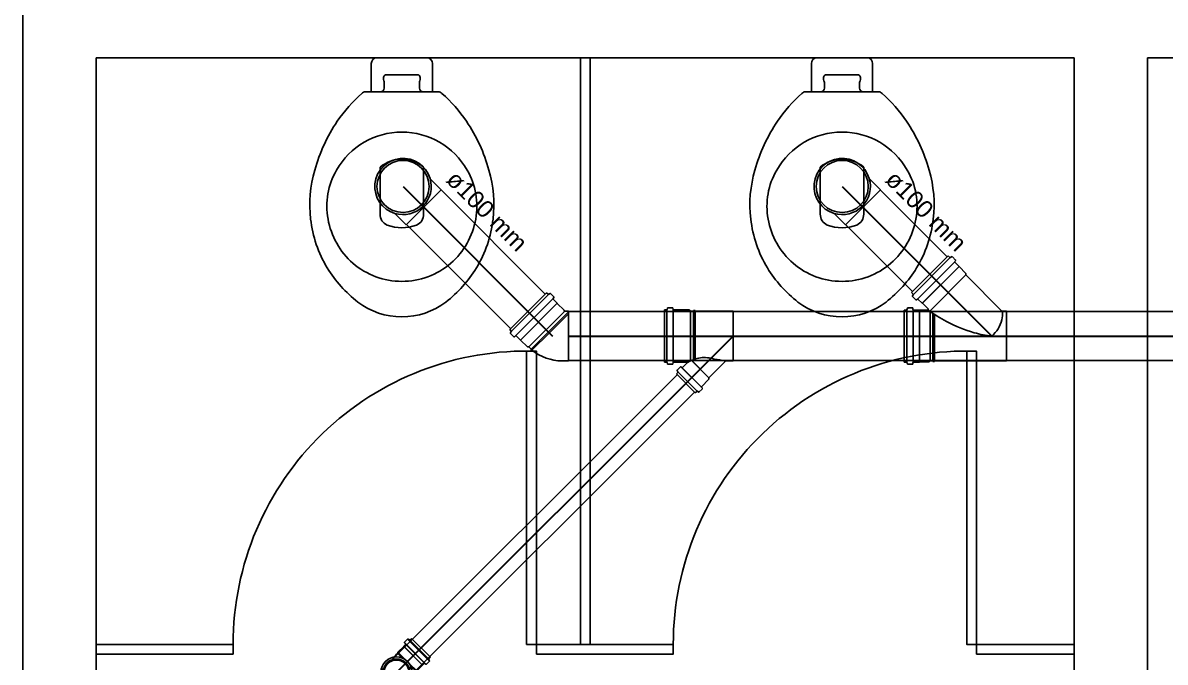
# Model space of a CAD drawing. Header units: millimetres. Extents: x 1111 to 1959, y -391 to -319.
# Drawn here: x 1406.612 to 1410.291, y -380.161 to -378.102 of the extents above; entities that cross this region are included whole.
import ezdxf

# ---------------------------------------------------------------- set-up
doc = ezdxf.new("R2010")
doc.units = ezdxf.units.MM
for name, color, linetype in [('ARQ-ALVENARIA', 4, 'Continuous'), ('ARQ-PENA-01', 1, 'Continuous'), ('CONEXAO_ESGOTO', 6, 'Continuous'), ('TigreCad', 2, 'Continuous'), ('Tinterno', 9, 'Continuous')]:
    doc.layers.add(name, color=color, linetype=linetype)
doc.layers.add('TQ-Textos tubo', color=7, linetype='Continuous', lineweight=20)
doc.layers.add('TQ-Tubos detalhe', color=1, linetype='Continuous', lineweight=30)
doc.styles.add('ARIAL', font='arial.ttf', dxfattribs={"height": 2})

# ---------------------------------------------------------------- blocks, each defined once
blk = doc.blocks.new('01')
at = {"layer": 'ARQ-ALVENARIA', "color": 8}
for p, q in [((1144.523958167802, -331.311295228205), (1144.523958167803, -328.4612952282054)), ((1144.673958167802, -331.1612952282052), (1144.673958167802, -328.6112952282052)), ((1144.673958167802, -328.6112952282052), (1146.673958167802, -328.6112952282052)), ((1146.673958167802, -330.3612952282052), (1146.673958167802, -328.6112952282052)), ((1146.823958167802, -330.1112952282052), (1146.823958167802, -328.6112952282052)), ((1146.823958167802, -328.6112952282052), (1148.523958167802, -328.6112952282052)), ((1145.236458167802, -328.6812952282413), (1145.361458167802, -328.6812952281249)), ((1146.136458167801, -328.6812952282413), (1146.261458167802, -328.6812952281249))]:
    blk.add_line(p, q, dxfattribs=at)
for points in [[(1145.2169581674, -328.6842952282092, 0.0593678415340813), (1145.166958168517, -328.741295228239, 0.0826538236875685), (1145.120958168428, -328.8412952282739, 0.1042549145190287), (1145.112458167966, -328.9412952283088, 0.1077078481063887), (1145.146458167951, -329.0412952282857, 0.0881870114991717), (1145.208958167951, -329.1112952282343, 0.1634258918092741), (1145.298958167802, -329.1412952282041, 0.1634258918092741), (1145.388958167653, -329.1112952281179, 0.0881870114991717), (1145.451458167653, -329.0412952281109, 0.1077078481063887), (1145.485458167638, -328.941295228076, 0.1042549145190287), (1145.476958167176, -328.8412952280993, 0.0826538236875685), (1145.430958167087, -328.7412952281226, 0.0593678415340813), (1145.380958168204, -328.684295228151, 0.2077058873891771), (1145.373448606949, -328.6812952281249), (1145.368257867541, -328.6812952281249), (1145.361458167802, -328.6812952281249), (1145.361458167802, -328.623295228164, 0.4020926525523108), (1145.350458167861, -328.6112952281761), (1145.350458167861, -328.6112952281761), (1145.247458167742, -328.6112952282343, 0.4020926525523108), (1145.236458167802, -328.6232952282222), (1145.236458167802, -328.6812952282413), (1145.229658468063, -328.6812952282413), (1145.224467728655, -328.6812952282413, 0.2077058873891771)], [(1146.116958167399, -328.6842952282092, 0.0593678415340813), (1146.066958168517, -328.741295228239, 0.0826538236875685), (1146.020958168427, -328.8412952282739, 0.1042549145190287), (1146.012458167965, -328.9412952283088, 0.1077078481063887), (1146.046458167951, -329.0412952282857, 0.0881870114991717), (1146.108958167951, -329.1112952282343, 0.1634258918092741), (1146.198958167802, -329.1412952282041, 0.1634258918092741), (1146.288958167652, -329.1112952281179, 0.0881870114991717), (1146.351458167653, -329.0412952281109, 0.1077078481063887), (1146.385458167638, -328.941295228076, 0.1042549145190287), (1146.376958167176, -328.8412952280993, 0.0826538236875685), (1146.330958167086, -328.7412952281226, 0.0593678415340813), (1146.280958168204, -328.684295228151, 0.2077058873891771), (1146.273448606948, -328.6812952281249), (1146.26825786754, -328.6812952281249), (1146.261458167802, -328.6812952281249), (1146.261458167802, -328.623295228164, 0.4020926525523108), (1146.250458167861, -328.6112952281761), (1146.250458167861, -328.6112952281761), (1146.147458167742, -328.6112952282343, 0.4020926525523108), (1146.136458167801, -328.6232952282222), (1146.136458167801, -328.6812952282413), (1146.129658468063, -328.6812952282413), (1146.124467728655, -328.6812952282413, 0.2077058873891771)], [(1145.298958167802, -328.763295228178, -0.2683952155649938), (1145.432458168264, -328.8412952280993, -0.1796744876742422), (1145.449958168338, -328.941295228076, -0.1707066368551092), (1145.398958167429, -329.0317952281254, -0.1795609656642358), (1145.298958167802, -329.0687952281948, -0.1795609656642358), (1145.198958168174, -329.0317952282418, -0.1707066368551092), (1145.147958167265, -328.9412952282506, -0.1796744876742422), (1145.16545816734, -328.8412952282739, -0.2683952155649938)], [(1146.198958167802, -328.763295228178, -0.2683952155649938), (1146.332458168263, -328.8412952280993, -0.1796744876742422), (1146.349958168338, -328.941295228076, -0.1707066368551092), (1146.298958167429, -329.0317952281254, -0.1795609656642358), (1146.198958167802, -329.0687952281948, -0.1795609656642358), (1146.098958168174, -329.0317952282418, -0.1707066368551092), (1146.047958167265, -328.9412952282506, -0.1796744876742422), (1146.065458167339, -328.8412952282739, -0.2683952155649938)], [(1145.268958168472, -328.953795228204, 0.1833333333333331), (1145.328958167131, -328.9537952281459, 0.3027756377319948), (1145.343458168577, -328.9312952281832), (1145.343458168577, -328.8352952281635, 0.3707865168539322), (1145.25445816889, -328.8352952282218), (1145.25445816889, -328.9312952282413, 0.3027756377319948)], [(1146.168958168472, -328.953795228204, 0.1833333333333331), (1146.228958167131, -328.9537952281459, 0.3027756377319948), (1146.243458168576, -328.9312952281832), (1146.243458168576, -328.8352952281635, 0.3707865168539322), (1146.154458168889, -328.8352952282218), (1146.154458168889, -328.9312952282413, 0.3027756377319948)]]:
    blk.add_lwpolyline(points, format="xyb", close=True, dxfattribs=at)
for points in [[(1145.663958167802, -329.811295228205), (1145.683958167802, -329.811295228205), (1145.683958167802, -328.6112952282052), (1145.663958167802, -328.6112952282052)], [(1145.573958167802, -329.811295228205), (1145.553958167802, -329.811295228205), (1145.553958167802, -329.2112952282051), (1145.573958167802, -329.2112952282051)], [(1144.673958167802, -329.831295228205), (1144.953958167802, -329.831295228205), (1144.953958167802, -329.811295228205), (1144.673958167802, -329.811295228205)], [(1145.573958167802, -329.831295228205), (1145.853958167802, -329.831295228205), (1145.853958167802, -329.811295228205), (1145.573958167802, -329.811295228205)]]:
    blk.add_lwpolyline(points, close=True, dxfattribs=at)
for points in [[(1145.255326962467, -328.6812952282413, 0.3801993223494783), (1145.262958167489, -328.6732952282106), (1145.262958167489, -328.662295228212, 0.0873493888684461), (1145.261958167325, -328.6582952281967, -0.172036555799225), (1145.261937534805, -328.6495593048091, -0.102747442116531), (1145.263296088572, -328.6475700649822, -0.1679936777225035), (1145.267458167295, -328.6462952282087), (1145.330458168309, -328.6462952281505), (1145.330458168309, -328.6462952281505, -0.1679936777225035), (1145.334620247032, -328.647570064924, -0.102747442116531), (1145.335978800799, -328.6495593048091, -0.172036555799225), (1145.335958168279, -328.6582952281384, 0.0873493888684461), (1145.334958168115, -328.6622952281538), (1145.334958168115, -328.6732952281524, 0.3801993223494783), (1145.342589373137, -328.6812952281832)], [(1146.155326962466, -328.6812952282413, 0.3801993223494783), (1146.162958167489, -328.6732952282106), (1146.162958167489, -328.662295228212, 0.0873493888684461), (1146.161958167325, -328.6582952281967, -0.172036555799225), (1146.161937534804, -328.6495593048091, -0.102747442116531), (1146.163296088571, -328.6475700649822, -0.1679936777225035), (1146.167458167295, -328.6462952282087), (1146.230458168308, -328.6462952281505), (1146.230458168308, -328.6462952281505, -0.1679936777225035), (1146.234620247031, -328.647570064924, -0.102747442116531), (1146.235978800799, -328.6495593048091, -0.172036555799225), (1146.235958168278, -328.6582952281384, 0.0873493888684461), (1146.234958168115, -328.6622952281538), (1146.234958168115, -328.6732952281524, 0.3801993223494783), (1146.242589373137, -328.6812952281832)]]:
    blk.add_lwpolyline(points, format="xyb", dxfattribs=at)
blk.add_arc((1145.553958167802, -329.811295228205), 0.5999999999999944, 88.08978682829185, 180, dxfattribs=at)
at = {"layer": 'ARQ-PENA-01', "color": 8}
for points in [[(1146.473958167802, -329.811295228205), (1146.453958167802, -329.811295228205), (1146.453958167802, -329.2112952282051), (1146.473958167802, -329.2112952282051)], [(1146.473958167802, -329.831295228205), (1146.673958167802, -329.831295228205), (1146.673958167802, -329.811295228205), (1146.473958167802, -329.811295228205)]]:
    blk.add_lwpolyline(points, close=True, dxfattribs=at)
blk.add_arc((1146.453958167802, -329.811295228205), 0.5999999999999944, 88.08978682829185, 180, dxfattribs=at)
blk = doc.blocks.new('ten50s')
at = {"layer": 'TigreCad'}
for p, q in [((-71.09999999999998, -27.35000000000005), (-71.09999999999998, 27.34999999999981)), ((-71.09999999999998, 27.34999999999998), (-66.74851556634107, 27.35000000000001)), ((-64.98741351035372, 31.05881904510257), (-65.782589740052, 28.0911809548975)), ((-64.02148768406465, 31.80000000000003), (-55.2562596134764, 31.80000000000005)), ((-64.02148768406465, -30.8000000000001), (-64.02148768406465, 30.80000000000003)), ((-54.52996663231067, -30.8000000000001), (-54.52996663231067, 30.80000000000003)), ((-54.26006491538465, 30.88715574274771), (-54.03046741084293, 28.26284425725233)), ((-53.03427271275122, 27.34999999999981), (-48.3544155877284, 27.34999999999981)), ((-48.35441558772843, -27.3499999999999), (-48.35441558772843, 27.34999999999981)), ((-48.35441558772843, 27.34999999999981), (-48.15441558772842, 27.14999999999982)), ((-48.15441558772842, 27.14999999999982), (-31.35441558772844, 27.14999999999982)), ((-31.35441558772844, 27.14999999999982), (-31.35441558772844, 5.304773619299269)), ((-31.35441558772843, 27.14999999999982), (-29.55441558772842, 25.34999999999981)), ((-29.55441558772842, 25.34999999999981), (-19.19941405355915, 25.34999999999993)), ((-26.95441558772844, 25.34999999999987), (-26.82318259243955, 26.84999999999984)), ((-26.82318259243955, 26.84999999999984), (-23.88564858301734, 26.84999999999987)), ((-23.75441558772845, 25.34999999999987), (-23.88564858301734, 26.84999999999987)), ((19.19941405355845, 25.35000000000046), (41.90000000000003, 25.35000000000078)), ((-31.35441558772844, -27.14999999999991), (-31.35441558772844, -5.304773619299269)), ((-71.09999999999998, -27.35000000000005), (-66.74851556634107, -27.35000000000006)), ((-64.98741351035372, -31.05881904510261), (-65.782589740052, -28.09118095489755)), ((-64.02148768406465, -31.8000000000001), (-55.2562596134764, -31.80000000000011)), ((-54.26006491538465, -30.88715574274777), (-54.03046741084293, -28.2628442572524)), ((-53.03427271275122, -27.3499999999999), (-48.3544155877284, -27.3499999999999)), ((-48.35441558772843, -27.3499999999999), (-48.15441558772842, -27.14999999999991)), ((-48.15441558772842, -27.14999999999991), (-31.35441558772844, -27.14999999999991)), ((-31.35441558772843, -27.14999999999991), (-29.55441558772842, -25.34999999999989)), ((-29.55441558772842, -25.34999999999989), (-19.19941405355901, -25.35000000000004)), ((-26.95441558772844, -25.34999999999998), (-26.82318259243955, -26.84999999999995)), ((-26.82318259243955, -26.84999999999995), (-23.88564858301734, -26.84999999999998)), ((-23.75441558772845, -25.34999999999998), (-23.88564858301734, -26.84999999999998)), ((19.19941405355833, -25.35000000000058), (41.90000000000003, -25.35000000000089))]:
    blk.add_line(p, q, dxfattribs=at)
blk.add_lwpolyline([(16.45466372204924, 25.84607536984662), (16.45466372204924, 25.84607536984662, 0.174704521189029)], format="xyb", dxfattribs=at)
for radius in [31.80000000000003, 25.55000000000001]:
    blk.add_circle((0, 0), radius, dxfattribs=at)
for centre, start, end in [((-66.74851556634107, 28.35000000000001), 270, 344.9999999999996), ((-64.02148768406465, 30.80000000000003), 90, 165.0000000000004), ((-55.2562596134764, 30.80000000000005), 4.999999999999814, 90), ((-53.03427271275121, 28.34999999999998), 184.9999999999998, 270), ((-66.74851556634107, -28.35000000000007), 15.00000000000038, 90), ((-64.02148768406465, -30.8000000000001), 194.9999999999996, 270), ((-55.2562596134764, -30.80000000000011), 270, 355.0000000000001), ((-53.03427271275121, -28.35000000000005), 90, 175.0000000000001)]:
    blk.add_arc(centre, 1, start, end, dxfattribs=at)
at = {"layer": 'Tinterno'}
for p, q in [((-65.9811885783621, -27.35000000000006), (-65.9811885783621, 27.34999999999981)), ((-53.95060388676862, -27.35000000000005), (-53.95060388676862, 27.34999999999998)), ((-48.15441558772842, -27.14999999999991), (-48.15441558772842, 27.14999999999982)), ((-29.55441558772842, 25.34999999999981), (-29.55441558772842, 11.73782429872918)), ((41.90000000000003, -25.35000000000089), (41.90000000000003, 25.35000000000078)), ((-29.55441558772842, -25.34999999999989), (-29.55441558772842, -11.73782429872919))]:
    blk.add_line(p, q, dxfattribs=at)
blk.add_circle((0, 0), 27.34999999999981, dxfattribs=at)
blk = doc.blocks.new('j9n50d')
at = {"layer": 'TigreCad'}
for p, q in [((28.45441558772842, 25.35000000000002), (0, 25.35000000000002)), ((30.25441558772843, 27.15000000000003), (28.45441558772842, 25.35000000000002)), ((30.25441558772843, -27.14999999999998), (30.25441558772843, 27.15000000000003)), ((47.05441558772841, 27.15000000000003), (30.25441558772843, 27.15000000000003)), ((47.25441558772843, 27.35000000000002), (47.05441558772841, 27.15000000000003)), ((47.05441558772841, -27.14999999999998), (47.05441558772839, 27.15000000000001)), ((51.93427271275121, 27.35000000000002), (47.2544155877284, 27.35000000000002)), ((53.16006491538464, 30.88715574274775), (52.93046741084294, 28.26284425725238)), ((53.42996663231067, 30.80000000000008), (53.42996663231067, -30.80000000000003)), ((62.92148768406466, 31.80000000000009), (54.1562596134764, 31.8000000000001)), ((62.92148768406466, 30.80000000000008), (62.92148768406466, -30.80000000000003)), ((63.88741351035372, 31.0588190451026), (64.68258974005201, 28.09118095489754)), ((70, 27.35000000000004), (65.64851556634106, 27.35000000000005)), ((70, 27.35000000000004), (70, -27.34999999999984)), ((28.45441558772842, -25.34999999999995), (0, -25.34999999999997)), ((30.25441558772843, -27.14999999999998), (28.45441558772842, -25.34999999999997)), ((47.05441558772841, -27.14999999999998), (30.25441558772843, -27.14999999999998)), ((47.25441558772843, -27.34999999999997), (47.05441558772841, -27.14999999999998)), ((51.93427271275121, -27.34999999999997), (47.2544155877284, -27.34999999999997)), ((53.16006491538464, -30.88715574274772), (52.93046741084294, -28.26284425725236)), ((62.92148768406466, -31.80000000000005), (54.1562596134764, -31.80000000000007)), ((63.88741351035372, -31.05881904510257), (64.68258974005201, -28.09118095489751)), ((70, -27.35000000000001), (65.64851556634106, -27.35000000000002))]:
    blk.add_line(p, q, dxfattribs=at)
for centre, radius, start, end in [((0, 0), 25.35, 90, 270), ((51.93427271275121, 28.35000000000004), 1, 270, 355.0000000000001), ((54.1562596134764, 30.8000000000001), 1, 90, 175.0000000000002), ((62.92148768406466, 30.80000000000008), 1, 14.99999999999959, 90), ((65.64851556634106, 28.35000000000005), 1, 195.0000000000004, 270), ((51.93427271275121, -28.35000000000001), 1, 4.999999999999778, 90), ((54.1562596134764, -30.80000000000007), 1, 184.9999999999998, 270), ((62.92148768406466, -30.80000000000005), 1, 270, 345.0000000000005), ((65.64851556634106, -28.35000000000002), 1, 90, 165.0000000000004)]:
    blk.add_arc(centre, radius, start, end, dxfattribs=at)
at = {"layer": 'Tinterno'}
for p, q in [((28.45441558772842, -25.34999999999997), (28.45441558772842, 25.35000000000002)), ((47.25441558772843, -27.34999999999997), (47.25441558772843, 27.35000000000002)), ((52.85060388676862, 27.35000000000004), (52.85060388676862, -27.34999999999998)), ((64.8811885783621, 27.35000000000005), (64.8811885783621, -27.34999999999983))]:
    blk.add_line(p, q, dxfattribs=at)

msp = doc.modelspace()

# ---------------------------------------------------------------- linework, layer by layer
at = {"layer": 'CONEXAO_ESGOTO'}
for points in [[(1408.480778249862, -378.9518850200839, 0, 0, 0), (1408.638268537308, -378.9518850200839, 0.08504475522164999, 0, 0), (1408.827256882246, -378.9518850200839, 0, 0, 0)], [(1409.821445207757, -378.9792157770013, 0, 0, 0), (1409.978935495205, -378.9792157770013, 0.08504475522164999, 0, 0), (1410.167923840142, -378.9792157770013, 0, 0, 0)], [(1408.088218870794, -380.0511251874995, 0, 0, 0), (1408.199581321019, -379.9397627372745, 0.08504475522164999, 0, 0), (1408.333216261288, -379.8061277970044, 0, 0, 0)]]:
    msp.add_lwpolyline(points, format="xyseb", dxfattribs=at)
at = {"layer": 'TigreCad'}
for p, q in [((1407.923244946428, -378.6029522668548), (1407.959703947972, -378.6394506409706)), ((1409.337524433625, -378.6029522668548), (1409.373983435169, -378.6394506409706)), ((1407.846704666728, -378.7524499222143), (1407.959703947972, -378.6394506409706)), ((1409.260984153926, -378.7524499222143), (1409.373983435169, -378.6394506409706)), ((1407.958877123962, -378.6402774649802), (1408.294327093309, -378.9757274343267)), ((1409.37315661116, -378.6402774649802), (1409.588839559819, -378.8559604136397)), ((1407.810206292612, -378.7159909206701), (1407.846704666728, -378.7524499222143)), ((1409.224485779809, -378.7159909206701), (1409.260984153926, -378.7524499222143)), ((1407.847531490739, -378.7516230982054), (1408.182907525401, -379.0869991328677)), ((1409.261810977935, -378.7516230982054), (1409.477493926595, -378.9673060468647)), ((1409.473911022556, -378.9708889509046), (1409.592422463859, -378.8523775095998)), ((1409.479816908335, -378.9767948366837), (1409.598328349639, -378.8582833953797)), ((1409.592422463859, -378.8523775095998), (1409.597540898201, -378.8574959439422)), ((1409.60344678398, -378.8551335896299), (1409.599509526794, -378.8574959439422)), ((1409.605415412574, -378.8555273153486), (1409.616046006976, -378.8661579097515)), ((1409.493991034205, -378.9909689625538), (1409.612502475509, -378.8724575212498)), ((1409.627070327098, -378.8870253728382), (1409.508558885792, -379.0055368141428)), ((1409.627070327098, -378.8874190985568), (1409.508952611512, -379.0055368141428)), ((1409.616046006976, -378.8681265383449), (1409.613289926946, -378.8712763440938)), ((1409.613683652665, -378.8732449726865), (1409.627070327098, -378.8870253728382)), ((1409.627070327098, -378.8870253728382), (1409.627070327098, -378.8874190985568)), ((1409.627070327098, -378.8874190985568), (1409.64911896734, -378.9094677387997)), ((1409.64911896734, -378.9141924474235), (1409.532576154629, -379.0307352601339)), ((1409.64911896734, -378.9094677387997), (1409.64911896734, -378.9141924474235)), ((1409.64911896734, -378.9141924474235), (1409.764874328614, -379.0303415344153)), ((1408.18017982681, -379.0897232114208), (1408.298848758401, -378.9712117701168)), ((1408.298848758401, -378.9712117701168), (1408.303849075028, -378.9762120867429)), ((1409.473911022556, -378.9708889509046), (1409.479029456897, -378.9760073852462)), ((1408.186006967444, -379.0955897246289), (1408.304675899037, -378.9770782833242)), ((1408.199905485312, -379.1095276150676), (1408.318613789477, -378.990976801192)), ((1408.214394591757, -379.1240167215127), (1408.333063523348, -379.0054659076363)), ((1408.309991196238, -378.9740072227194), (1408.305542095618, -378.9762120867429)), ((1408.311644844256, -378.9740072227194), (1408.322236066087, -378.9845984445496)), ((1408.322236066087, -378.9868033085742), (1408.319716221488, -378.9898743691792)), ((1408.319716221488, -378.9921186057758), (1408.333063523348, -379.0054659076363)), ((1408.333063523348, -379.0054659076363), (1408.333063523348, -379.0060171236429)), ((1408.333063523348, -379.0060171236429), (1408.355033418448, -379.0280263913134)), ((1409.476667102585, -378.9819132710253), (1409.479029456897, -378.9779760138397)), ((1409.477060828304, -378.9838818996188), (1409.487691422706, -378.9945124940214)), ((1409.4896600513, -378.9945124940214), (1409.492809857049, -378.9917564139913)), ((1409.494778485642, -378.9921501397101), (1409.508558885792, -379.0055368141428)), ((1409.508558885792, -379.0055368141428), (1409.508952611512, -379.0055368141428)), ((1409.508952611512, -379.0055368141428), (1409.527063994568, -379.0236481971987)), ((1408.241955392062, -379.1460259891832), (1408.357277655044, -379.0308218439159)), ((1408.367829504304, -379.0341685125242), (1408.305463350474, -379.0964952937811)), ((1408.365073424273, -379.0375151811323), (1408.305738958476, -379.0967709017843)), ((1408.369246916889, -379.039483809725), (1408.30877064651, -379.0998419623901)), ((1408.355033418448, -379.0280263913134), (1408.355033418448, -379.0286169798914)), ((1408.357553263047, -379.0310974519184), (1408.369246916889, -379.0310974519184)), ((1408.369246916889, -379.0310974519184), (1408.369128799174, -379.1909107211063)), ((1408.369246058434, -379.0322589427884), (1410.421731440758, -379.0322589427884)), ((1408.67795297824, -379.0268523178832), (1408.685024493829, -379.0268523178836)), ((1408.67795297824, -379.0268523178832), (1408.678008659465, -379.1945641679223)), ((1408.686193799556, -379.0268523178843), (1408.686277321395, -379.194592008535)), ((1408.687780714471, -379.0209222674094), (1408.686611408744, -379.025655171544)), ((1408.689339788775, -379.0197529616823), (1408.703928269755, -379.0197529616816)), ((1408.705487344058, -379.0213120359848), (1408.705877112634, -379.0252654029672)), ((1408.706294721822, -379.0268523178836), (1408.706350403047, -379.194564167923)), ((1408.707464027549, -379.0268523178832), (1408.757883376889, -379.0268244772714)), ((1408.757883376889, -379.0268244772714), (1408.761419134684, -379.0307500036417)), ((1408.758273145465, -379.0272142458467), (1408.761808903259, -379.0311397722171)), ((1408.761864584485, -379.1906108009397), (1408.761808903259, -379.0311397722171)), ((1408.761808903259, -379.0311397722171), (1408.771664480105, -379.0311397722171)), ((1408.771664480105, -379.0311397722171), (1408.772026408067, -379.0287733201497)), ((1408.771720161329, -379.1866574339567), (1408.771664480105, -379.0311397722171)), ((1408.772026408067, -379.0287733201497), (1408.776759312202, -379.0287733201503)), ((1408.776787152814, -379.0311397722169), (1408.776759312202, -379.0287733201503)), ((1408.776787152814, -379.0311397722169), (1408.890154127143, -379.0310840909925)), ((1408.776814993427, -379.1846807504655), (1408.776787152814, -379.0311397722169)), ((1408.899619935412, -379.0310840909925), (1408.890154127143, -379.0310840909925)), ((1408.899647776025, -379.1110144896411), (1408.899619935412, -379.0310840909925)), ((1409.450681205156, -379.1949188847985), (1409.450681205156, -379.0271917286672)), ((1409.450681205156, -379.0271917286672), (1409.457768268092, -379.0271917286672)), ((1409.458949445248, -379.1949188847985), (1409.458949445248, -379.0271917286672)), ((1409.460524348122, -379.0212858428872), (1409.459343170965, -379.026010551511)), ((1409.462099250995, -379.0201046657319), (1409.476667102585, -379.0201046657319)), ((1409.478242005459, -379.021679568606), (1409.478635731178, -379.0256168257922)), ((1409.479029456897, -379.1949188847985), (1409.479029456897, -379.0271917286672)), ((1409.480210634053, -379.0271917286672), (1409.499503194265, -379.0271917286672)), ((1409.499503194265, -379.0271917286672), (1409.499896919984, -379.0275854543851)), ((1409.499896919984, -379.0275854543851), (1409.525489091693, -379.0275854543851)), ((1409.499896919984, -379.0275854543851), (1409.499896919984, -379.1945251590798)), ((1409.534151057503, -379.0319164372901), (1409.534151057503, -379.1909816276121)), ((1409.542813023313, -379.0374285973503), (1409.542813023313, -379.1909816276121)), ((1409.547537731937, -379.0409721288186), (1409.547537731937, -379.1909816276121)), ((1409.766842957207, -379.0311289858527), (1409.779835905921, -379.0311289858527)), ((1409.779835905921, -379.0311289858527), (1409.779835905921, -379.1909816276121)), ((1408.18017982681, -379.0897232114208), (1408.185180143436, -379.0947629006192)), ((1408.182935906839, -379.1008656492584), (1408.185180143436, -379.0964165486371)), ((1408.182935906839, -379.1025586698479), (1408.19352712867, -379.1131105191074)), ((1408.195731992695, -379.1131105191074), (1408.1988030533, -379.1106300470798)), ((1408.201047289896, -379.1106300470798), (1408.214394591757, -379.1240167215127)), ((1408.247506924692, -379.1549241904242), (1408.305738958476, -379.0967709017843)), ((1408.248884964709, -379.152994934403), (1408.305463350474, -379.0964952937811)), ((1408.250577985299, -379.1579952510298), (1408.30877064651, -379.0998419623901)), ((1408.899647776025, -379.1110144896411), (1408.899675616638, -379.1909448882907)), ((1408.214394591757, -379.1240167215127), (1408.214945807763, -379.1240167215127)), ((1408.214945807763, -379.1240167215127), (1408.236915702862, -379.1460259891832)), ((1408.236915702862, -379.1460259891832), (1408.241955392062, -379.1460259891832)), ((1408.241955392062, -379.1460259891832), (1408.248884964709, -379.152994934403)), ((1408.248884964709, -379.152994934403), (1408.247506924692, -379.1549241904242)), ((1408.247506924692, -379.1549241904242), (1408.250577985299, -379.1579952510298)), ((1408.25250724132, -379.1566172110145), (1408.250577985299, -379.1579952510298)), ((1408.348536944091, -379.1909107211063), (1408.369128799174, -379.1909107211063)), ((1408.36912965763, -379.1897492302358), (1410.421731440759, -379.1897492302358)), ((1408.765010573703, -379.189023886024), (1408.821359973518, -379.2453176046121)), ((1408.765400342279, -379.1894136545994), (1408.821749742094, -379.2457073731881)), ((1408.821749742094, -379.2457073731881), (1408.876038936577, -379.1909727289028)), ((1408.876038936577, -379.1909727289028), (1408.890209808368, -379.1909448882905)), ((1408.899675616638, -379.1909448882907), (1408.890209808368, -379.1909448882905)), ((1409.531001251754, -379.1945251590798), (1409.534151057503, -379.1909816276121)), ((1409.534151057503, -379.1909816276121), (1409.542813023313, -379.1909816276121)), ((1409.542813023313, -379.1909816276121), (1409.542813023313, -379.1933439819237)), ((1409.547537731937, -379.1909816276121), (1409.779835905921, -379.1909816276121)), ((1409.547537731937, -379.1909816276121), (1409.547537731937, -379.1933439819237)), ((1408.678008659465, -379.1945641679223), (1408.685080175054, -379.1945641679223)), ((1408.68786423631, -379.2004663777849), (1408.68666708997, -379.1957613142626)), ((1408.689423310613, -379.2016356835119), (1408.70398395098, -379.2016635241247)), ((1408.705570865895, -379.2000766092088), (1408.705960634471, -379.196123242226)), ((1408.707519708774, -379.1945641679223), (1408.750839701912, -379.194564167923)), ((1408.716595748468, -379.2331512569253), (1408.721328652602, -379.2284183527907)), ((1408.719351969111, -379.222098533741), (1408.721718421178, -379.2264695099124)), ((1408.719741737687, -379.2205394594381), (1408.729207545956, -379.2106838825928)), ((1408.722108189754, -379.2272490470639), (1408.782772884515, -379.2878580605987)), ((1408.72249795833, -379.2276388156401), (1408.783162653089, -379.2882478291742)), ((1408.734302378053, -379.212660566084), (1408.73154615741, -379.2102941140167)), ((1408.735499524393, -379.2138577124243), (1408.796164219154, -379.2744667259593)), ((1408.73588929297, -379.2142474810004), (1408.796553987729, -379.2748564945346)), ((1408.736306902158, -379.212660566084), (1408.751619239064, -379.1972925479532)), ((1409.450681205156, -379.1949188847985), (1409.457768268092, -379.1949188847985)), ((1409.460524348122, -379.2008247705774), (1409.459343170965, -379.1961000619547)), ((1409.462099250995, -379.2020059477337), (1409.476667102585, -379.2020059477337)), ((1409.478242005459, -379.2004310448588), (1409.478635731178, -379.1964937876726)), ((1409.480210634053, -379.1949188847985), (1409.499503194265, -379.1949188847985)), ((1409.499503194265, -379.1949188847985), (1409.499896919984, -379.1945251590798)), ((1409.499896919984, -379.1945251590798), (1409.531001251754, -379.1945251590798)), ((1409.542813023313, -379.1933439819237), (1409.547537731937, -379.1933439819237)), ((1407.37307187199, -380.5803963663579), (1408.719265039647, -379.2358181137298)), ((1408.716595748468, -379.2331512569253), (1408.777650211804, -379.2941500390361)), ((1408.797723293457, -379.2740769573835), (1408.821721901481, -379.2500226681343)), ((1408.821721901481, -379.2500226681343), (1408.821749742094, -379.2457073731881)), ((1407.42871097133, -380.6361029070297), (1408.774963293332, -379.2914655710143)), ((1408.777650211804, -379.2941500390361), (1408.782383115939, -379.2894171349015)), ((1408.788675094377, -379.2913659777809), (1408.784331958818, -379.2890273663256)), ((1408.790262009292, -379.2910040498177), (1408.800117586137, -379.2815382415484)), ((1408.8004795141, -379.2791717894811), (1408.797723293457, -379.2760258002624))]:
    msp.add_line(p, q, dxfattribs=at)
for centre in [(1407.8363890529, -378.6291350271434), (1409.250668540098, -378.6291350271434)]:
    msp.add_circle(centre, 0.0838635780657938, dxfattribs=at)
for centre, radius, start, end in [((1407.8363890529, -378.6291350271434), 0.0907931507134838, 16.78500000004293, 253.2150000000199), ((1409.250668540098, -378.6291350271434), 0.0907931507134838, 16.78500000004293, 253.2150000000199), ((1407.8363890529, -378.6291350271434), 0.0907931507134838, 253.2150000000199, 16.78500000004293), ((1409.250668540098, -378.6291350271434), 0.0907931507134838, 253.2150000000199, 16.78500000004293), ((1409.598722075358, -378.8563147667859), 0.001574902874475, 225.0000000000055, 299.9999999999959), ((1409.604234235417, -378.8567084925048), 0.001574902874475, 45.00000000000547, 119.9999999999959), ((1409.614471104101, -378.8724575212498), 0.001574902874475, 139.9999999999728, 225.0000000000055), ((1409.614864829821, -378.8669453611889), 0.001574902874475, 319.9999999999729, 45.00000000000547), ((1408.304951507039, -378.9751096547313), 0.001574902874475, 224.9624000000262, 299.9619999999927), ((1408.310542412244, -378.9751096547313), 0.001574902874475, 44.96199999998472, 119.9619999999927), ((1408.3208186535, -378.990976801192), 0.001574902874475, 139.9619999999885, 224.9624000000262), ((1408.321094261503, -378.985700876562), 0.001574902874475, 319.9619999999886, 44.96199999998472), ((1409.478242005459, -378.9827007224628), 0.001574902874475, 149.9999999999856, 225.0000000000055), ((1409.477848279741, -378.9771885624023), 0.001574902874475, 329.9999999999856, 45.00000000000547), ((1409.488478874143, -378.9933313168654), 0.001574902874475, 225.0000000000055, 309.9999999999519), ((1409.493991034205, -378.9929375911467), 0.001574902874475, 45.00000000000547, 129.9999999999518), ((1408.357553263047, -379.0288925878948), 0.0023623543117125, 180.0376276999903, 269.9623999999781), ((1408.685024493828, -379.0252932435808), 0.001574902874475, 270.0219999999833, 345.0220000000309), ((1408.689367629388, -379.0213398765975), 0.001574902874475, 90.02199999998327, 165.0220000000309), ((1408.703928269754, -379.0213120359855), 0.001574902874475, 5.022000000053529, 90.02199999998327), ((1408.707491868162, -379.0252654029679), 0.001574902874475, 185.0220000000535, 270.0219999999833), ((1409.457768268092, -379.0256168257922), 0.001574902874475, 270, 345.0000000000051), ((1409.462099250995, -379.021679568606), 0.001574902874475, 90, 165.000000000005), ((1409.476667102585, -379.021679568606), 0.001574902874475, 5.000009999990613, 90), ((1409.480210634053, -379.0256168257922), 0.001574902874475, 184.9999999999718, 270), ((1409.525489091693, -379.0252231000736), 0.0023623543117125, 270, 45.00000000000547), ((1409.813696317722, -378.6330722843297), 0.4870741492460695, 233.9440000000332, 242.2600000000417), ((1409.686916636327, -379.0393972259439), 0.0804263525422521, 345.8970000000364, 5.06191999996974), ((1409.766842957207, -379.0287666315412), 0.0023623543117125, 225.0000000000055, 270), ((1409.656993481712, -379.0527839003768), 0.1117066797093559, 10.57069999998421, 11.27839999995974), ((1409.813696317722, -378.6330722843297), 0.4870741492460695, 242.2600000000417, 253.5670000000615), ((1409.661324464617, -379.0330976144462), 0.1065661967270695, 329.2669999999708, 345.8970000000364), ((1408.184038338852, -379.1014168652641), 0.001574902874475, 149.9620000000153, 224.9624000000262), ((1408.184077711423, -379.0958653326315), 0.001574902874475, 329.9620000000141, 44.96199999998472), ((1408.194629560681, -379.1120080870945), 0.001574902874475, 224.9624000000262, 309.9620000000448), ((1408.199905485312, -379.1117324790921), 0.001574902874475, 44.96199999998472, 129.9620000000448), ((1409.760937071428, -378.8133986634565), 0.2989390079413162, 253.5379999999624, 264.5859999999333), ((1409.657780933149, -379.0248293743549), 0.1139674527856648, 310.9779999999932, 326.6959999999866), ((1408.348655061806, -379.0377907891356), 0.15308055939897, 231.0610999999684, 269.9623999999781), ((1408.81387084874, -379.2996346397098), 0.1205155052120132, 99.47300000003358, 120.5140000000506), ((1408.806019795999, -379.2862711456823), 0.1061571157054246, 72.1549999999833, 96.46700000007796), ((1408.735360321331, -379.8650774807281), 0.6877797715691635, 78.29100000001881, 81.37899999997016), ((1408.876038936578, -379.192531803206), 0.001574902874475, 90.02199999998327, 145.7540000000467), ((1408.685108015667, -379.1961510828382), 0.001574902874475, 15.02200000002148, 90.02199999998327), ((1408.689423310613, -379.200076609209), 0.001574902874475, 195.0220000000214, 270.0219999999833), ((1408.704011791592, -379.200076609209), 0.001574902874475, 270.0219999999833, 355.0219999999807), ((1408.707547549388, -379.1961510828375), 0.001574902874475, 90.02199999998327, 175.0219999999807), ((1408.72054911545, -379.2213468372018), 0.001574902874475, 135.0220000000663, 210.0220000000514), ((1408.720549115451, -379.2272490470633), 0.001574902874475, 315.0220000000663, 30.02200000005137), ((1408.730376851683, -379.2118531883202), 0.001574902874475, 50.02200000002935, 135.0220000000663), ((1408.735109755817, -379.2114634197443), 0.001574902874475, 230.0220000000293, 315.0220000000663), ((1408.750839701912, -379.1961232422252), 0.001574902874475, 315.0220000000663, 90.02199999998327), ((1409.457768268092, -379.1964937876726), 0.001574902874475, 14.99999999999497, 90), ((1409.462099250995, -379.2004310448588), 0.001574902874475, 194.9999999999949, 270), ((1409.476667102585, -379.2004310448588), 0.001574902874475, 270, 354.9999999999759), ((1409.480210634053, -379.1964937876726), 0.001574902874475, 90, 174.9999999999791), ((1408.783552421666, -379.2901966720539), 0.001574902874475, 60.02200000000181, 135.0220000000663), ((1408.789454631528, -379.2901966720537), 0.001574902874475, 240.0220000000018, 315.0220000000663), ((1408.798892599184, -379.2752462631108), 0.001574902874475, 135.0220000000663, 220.0220000000066), ((1408.798920439797, -379.2803410952084), 0.001574902874475, 315.0220000000663, 40.02198000001729)]:
    msp.add_arc(centre, radius, start, end, dxfattribs=at)
at = {"layer": 'TQ-Tubos detalhe'}
for p, q in [((1407.8363890529, -378.6291350271434), (1408.31830933249, -379.1110553067328)), ((1409.250668540098, -378.6291350271434), (1409.732588819688, -379.1110553067328)), ((1407.344509276459, -380.664566272115), (1408.899923718717, -379.111034898187)), ((1408.369187858032, -379.1110040865124), (1410.421731440759, -379.1110040865124))]:
    msp.add_line(p, q, dxfattribs=at)

# ---------------------------------------------------------------- block references
at = {"xscale": 1.574902874475, "yscale": 1.574902874475, "zscale": 1.574902874475}
msp.add_blockref('01', (-395.9019458980474, 139.3166179431291), dxfattribs=at)
at = {"layer": 'TigreCad', "xscale": 0.001574902874475, "yscale": 0.001574902874475, "zscale": 0.001574902874475}
for name, rotation in [('ten50s', 224.9652963219577), ('j9n50d', 317.1053476284601)]:
    msp.add_blockref(name, (1407.815243069125, -380.194402375081), dxfattribs=dict(at, rotation=rotation))

# ---------------------------------------------------------------- texts
at = {"layer": 'TQ-Textos tubo', "char_height": 0.0555940714689675, "width": 0.4669902003393269, "attachment_point": 8, "rotation": 314.99989477042516, "line_spacing_factor": 0.7979999999999999, "style": 'ARIAL'}
for insert in [(1408.086384547336, -378.728374245123), (1409.500664034534, -378.728374245123)]:
    msp.add_mtext('ø100 mm', dxfattribs=dict(at, insert=insert))

doc.saveas('drawing.dxf')
